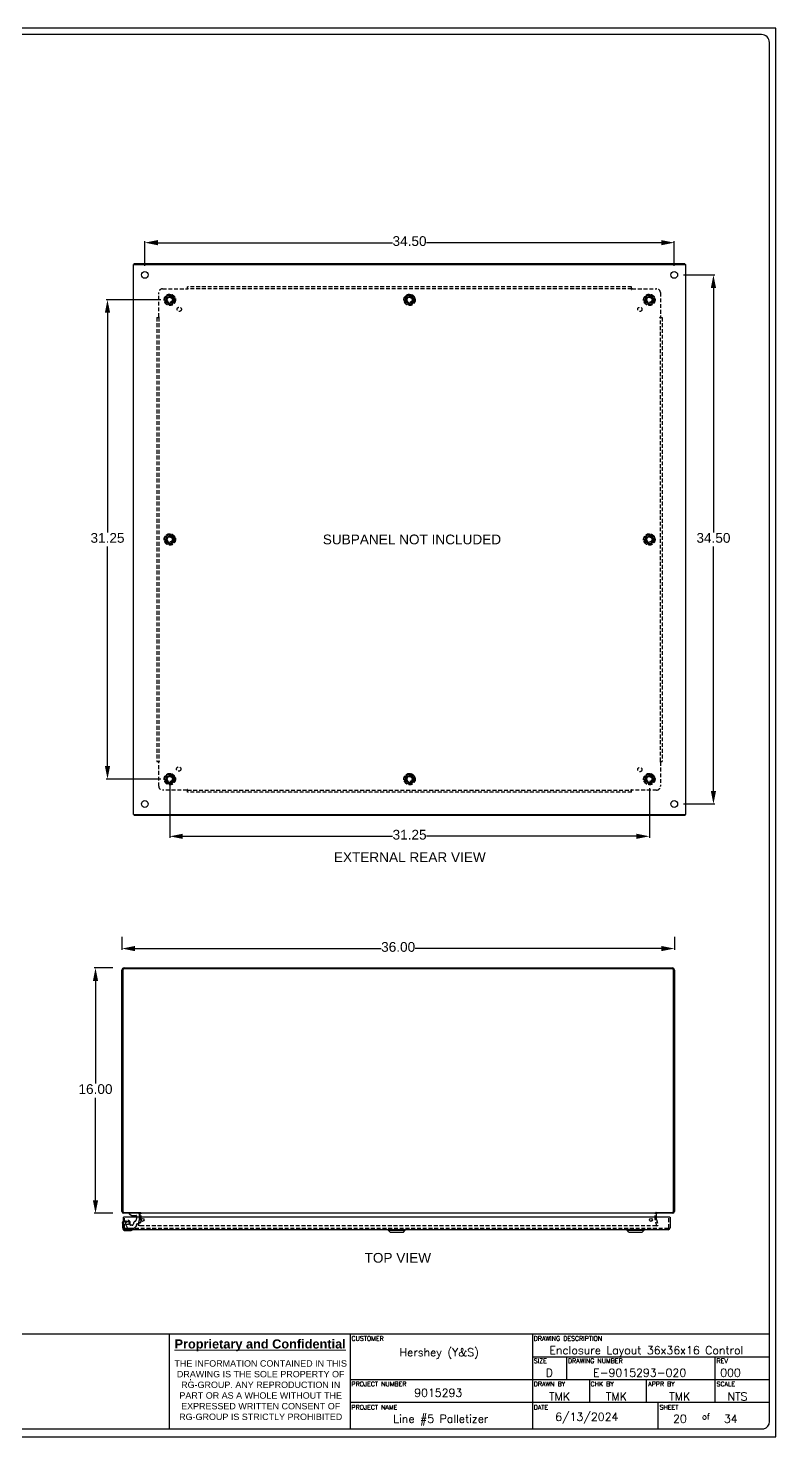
# Model space of a CAD drawing. Header units: inches. Extents: x 0 to 143, y 0 to 92.
# Drawn here: x 94.3 to 143, y 0.2 to 92.1 of the extents above; entities that cross this region are included whole.
import ezdxf
from ezdxf.enums import TextEntityAlignment as Align

# ---------------------------------------------------------------- set-up
doc = ezdxf.new("R2010")
doc.units = ezdxf.units.IN
doc.header["$MEASUREMENT"] = 0
doc.linetypes.add('HIDDEN', pattern=[0.375, 0.25, -0.125])
for name, color, linetype in [('DEFAULT_2', 8, 'HIDDEN'), ('DIMENSIONS', 7, 'Continuous'), ('DOOR_ASSEMBLY', 7, 'Continuous'), ('SUBPANEL', 7, 'Continuous'), ('TB_LABELS', 1, 'Continuous')]:
    doc.layers.add(name, color=color, linetype=linetype)
doc.styles.add('Annotative', font='arial.ttf')
doc.styles.add('Fields', font='simplex.shx', dxfattribs={"height": 0.185})
doc.styles.get("Standard").update_dxf_attribs({"font": 'arial.ttf'})
doc.styles.add('WD', font='romans.shx', dxfattribs={"height": 0.185})
doc.dimstyles.new('DIMSTYLE_1', dxfattribs={"dimtxt": 0.634328, "dimasz": 0.845771, "dimexe": 0.09, "dimexo": 0.07, "dimgap": 0.0375, "dimtad": 0, "dimtih": 1, "dimtoh": 1, "dimzin": 4, "dimdsep": 46, "dimtxsty": 'Standard', "dimblk": '_FILLED', "dimblk1": '_FILLED', "dimblk2": '_FILLED', "dimcen": 0.09, "dimadec": 3, "dimazin": 1, "dimtfac": 1, "dimtdec": 3, "dimtofl": 0, "dimtmove": 0, "dimatfit": 3, "dimldrblk": '_FILLED', "dimfxl": 1, "dimtolj": 1, "dimtzin": 4, "dimarcsym": 0})

# ---------------------------------------------------------------- blocks, each defined once
blk = doc.blocks.new('RG_Master_Ver_4_2_2')
at = {"color": 3}
for p, q in [((34.028, 21.856), (0.25, 21.856)), ((34.15, 0.194), (34.15, 21.734)), ((10.12, 1.563), (34.15, 1.563)), ((24.781, 1.562), (24.781, 0.072)), ((27.605, 1.563), (27.605, 0.072)), ((30.451, 1.563), (30.451, 0.072)), ((30.451, 1.207), (34.15, 1.207)), ((30.984, 1.207), (30.984, 0.852)), ((33.297, 1.207), (33.297, 0.852)), ((25.107, 0.852), (25.117, 0.852)), ((27.605, 0.852), (34.15, 0.852)), ((27.959, 0.852), (27.961, 0.852)), ((31.34, 0.852), (31.34, 0.496)), ((32.229, 0.852), (32.229, 0.496)), ((33.297, 0.852), (33.297, 0.496)), ((27.605, 0.496), (34.15, 0.496)), ((32.407, 0.496), (32.407, 0.085)), ((19.689, 0.081), (34.062, 0.081))]:
    blk.add_line(p, q, dxfattribs=at)
blk.add_lwpolyline([(0, -0.044), (34.25, -0.044), (34.25, 21.956), (0, 21.956)], close=True, dxfattribs=at)
for centre, radius, start, end in [((34.028, 21.734), 0.122, 0, 90), ((34.035, 0.192), 0.115, 283.6956, 0.7965)]:
    blk.add_arc(centre, radius, start, end, dxfattribs=at)
at = {"color": 3, "linetype": 'Continuous', "lineweight": 20, "insert": (26.201, 1.478), "char_height": 0.14228, "width": 2.80179, "attachment_point": 2, "style": 'Annotative'}
blk.add_mtext('{\\fArial|b1|i0|c0|p34;\\LProprietary and Confidential}', dxfattribs=at)
at = {"color": 3, "insert": (26.21, 1.152), "char_height": 0.1, "width": 2.78538, "attachment_point": 2, "style": 'Annotative'}
blk.add_mtext('THE INFORMATION CONTAINED IN THIS DRAWING IS THE SOLE PROPERTY OF RG-GROUP. ANY REPRODUCTION IN PART OR AS A WHOLE WITHOUT THE EXPRESSED WRITTEN CONSENT OF RG-GROUP IS STRICTLY PROHIBITED', dxfattribs=at)
at = {"insert": (30.807, 0.331), "char_height": 0.125, "attachment_point": 1, "style": 'Fields'}
blk.add_mtext('6/13/2024', dxfattribs=at)
at = {"style": 'Fields'}
for tag, p in [('DESCRIPTION_3', (13.116, 1.307)), ('DRN_3', (15.472, 1.307)), ('CHK_3', (16.529, 1.307)), ('APP_3', (17.552, 1.307)), ('DATE_3', (18.829, 1.307)), ('CUSTOMER', (28.997, 1.214)), ('DRAWING_DESC', (32.229, 1.246)), ('DESCRIPTION_2', (13.116, 0.951)), ('DRN_2', (15.472, 0.951)), ('CHK_2', (16.529, 0.951)), ('APP_2', (17.552, 0.951)), ('DATE_2', (18.829, 0.951)), ('SIZE', (30.715, 0.894)), ('DRAWING_#', (32.125, 0.894)), ('REV', (33.543, 0.894)), ('DESCRIPTION_1', (13.116, 0.596)), ('DRN_1', (15.472, 0.596)), ('CHK_1', (16.529, 0.596)), ('APP_1', (17.552, 0.596)), ('DATE_1', (18.829, 0.596)), ('PROJECT_#', (28.981, 0.581)), ('DRN_BY', (30.875, 0.524)), ('CHK_BY', (31.762, 0.524)), ('APP_BY', (32.75, 0.524)), ('SCALE', (33.652, 0.524)), ('PROJECT_NAME', (29.021, 0.176)), ('SHEETNUM', (32.753, 0.176)), ('TTL_SHTS', (33.547, 0.176))]:
    blk.add_attdef(tag, text='', height=0.125, dxfattribs=at).set_placement(p, align=Align.CENTER)
at = {"style": 'Fields', "flags": 9}
blk.add_attdef('WD_TB', (9.953, 0.194), '', height=0.0638, dxfattribs=at)
at = {"layer": 'TB_LABELS', "style": 'WD'}
for s, height, p in [('CUSTOMER', 0.0711, (27.627, 1.528)), ('DRAWING DESCRIPTION', 0.07114, (30.472, 1.528)), ('SIZE', 0.0711, (30.472, 1.179)), ('DRAWING NUMBER', 0.07114, (31.006, 1.179)), ('REV', 0.0711, (33.325, 1.179)), ('PROJECT NUMBER', 0.07114, (27.627, 0.816)), ('DRAWN BY', 0.0711, (30.472, 0.816)), ('CHK BY', 0.0711, (31.359, 0.816)), ('APPR BY', 0.0711, (32.258, 0.816)), ('SCALE', 0.0711, (33.325, 0.816)), ('PROJECT NAME', 0.07114, (27.627, 0.453)), ('DATE', 0.0711, (30.472, 0.453)), ('SHEET', 0.0711, (32.436, 0.453)), ('of', 0.0925, (33.098, 0.318))]:
    blk.add_text(s, height=height, dxfattribs=at).set_placement(p, align=Align.TOP_LEFT)
blk = doc.blocks.new('_FILLED')
at = {"color": 0, "linetype": 'ByBlock'}
blk.add_solid([(0, 0), (-1, 0.2), (-1, -0.2)], dxfattribs=at)
blk = doc.blocks.new('*D5')
at = {"layer": 'Defpoints', "color": 0, "linetype": 'Continuous', "transparency": 16777216}
for p in [(100.375, 32.887), (136.375, 32.887), (136.375, 32.052)]:
    blk.add_point(p, dxfattribs=at)
at = {"layer": 'DIMENSIONS', "color": 0, "linetype": 'Continuous', "lineweight": -2, "transparency": 16777216}
for p, q in [((100.375, 32.817), (100.375, 31.962)), ((136.375, 32.817), (136.375, 31.962)), ((101.22, 32.052), (117.267, 32.052)), ((135.529, 32.052), (119.48, 32.052))]:
    blk.add_line(p, q, dxfattribs=at)
at = {"layer": 'DIMENSIONS', "color": 0, "linetype": 'Continuous', "lineweight": -2, "transparency": 16777216, "xscale": 0.8457711443000001, "yscale": 0.8457711443000001, "zscale": 0.8457711443000001, "rotation": 180}
blk.add_blockref('_FILLED', (100.375, 32.052), dxfattribs=at)
at = {"layer": 'DIMENSIONS', "color": 0, "linetype": 'Continuous', "lineweight": -2, "transparency": 16777216, "xscale": 0.8457711443000001, "yscale": 0.8457711443000001, "zscale": 0.8457711443000001}
blk.add_blockref('_FILLED', (136.375, 32.052), dxfattribs=at)
at = {"layer": 'DIMENSIONS', "color": 0, "linetype": 'Continuous', "transparency": 16777216, "insert": (118.373, 32.475), "char_height": 0.6343, "width": 2.21661, "attachment_point": 2, "line_spacing_factor": 0.9}
blk.add_mtext('\\A1;36.00', dxfattribs=at)
blk = doc.blocks.new('*D7')
at = {"layer": 'Defpoints', "color": 0, "linetype": 'Continuous', "transparency": 16777216}
for p in [(99.853, 30.787), (98.649, 14.787), (99.853, 14.787)]:
    blk.add_point(p, dxfattribs=at)
at = {"layer": 'DIMENSIONS', "color": 0, "linetype": 'Continuous', "lineweight": -2, "transparency": 16777216}
for p, q in [((99.783, 30.787), (98.559, 30.787)), ((98.649, 29.941), (98.649, 23.244)), ((98.649, 15.633), (98.649, 22.323)), ((99.783, 14.787), (98.559, 14.787))]:
    blk.add_line(p, q, dxfattribs=at)
at = {"layer": 'DIMENSIONS', "color": 0, "linetype": 'Continuous', "lineweight": -2, "transparency": 16777216, "xscale": 0.8457711443000001, "yscale": 0.8457711443000001, "zscale": 0.8457711443000001}
for p, rotation in [((98.649, 30.787), 90), ((98.649, 14.787), 270)]:
    blk.add_blockref('_FILLED', p, dxfattribs=dict(at, rotation=rotation))
at = {"layer": 'DIMENSIONS', "color": 0, "linetype": 'Continuous', "transparency": 16777216, "insert": (98.649, 23.206), "char_height": 0.6343, "width": 2.21661, "attachment_point": 2, "line_spacing_factor": 0.9}
blk.add_mtext('\\A1;16.00', dxfattribs=at)
blk = doc.blocks.new('*D11')
at = {"layer": 'Defpoints', "color": 0, "linetype": 'Continuous', "transparency": 16777216}
for p in [(101.866, 78.08), (101.866, 76.5), (136.366, 76.5)]:
    blk.add_point(p, dxfattribs=at)
at = {"layer": 'DIMENSIONS', "color": 0, "linetype": 'Continuous', "lineweight": -2, "transparency": 16777216}
for p, q in [((101.866, 76.57), (101.866, 78.17)), ((102.712, 78.08), (118.008, 78.08)), ((135.52, 78.08), (120.221, 78.08)), ((136.366, 76.57), (136.366, 78.17))]:
    blk.add_line(p, q, dxfattribs=at)
at = {"layer": 'DIMENSIONS', "color": 0, "linetype": 'Continuous', "lineweight": -2, "transparency": 16777216, "xscale": 0.8457711443000001, "yscale": 0.8457711443000001, "zscale": 0.8457711443000001, "rotation": 180}
blk.add_blockref('_FILLED', (101.866, 78.08), dxfattribs=at)
at = {"layer": 'DIMENSIONS', "color": 0, "linetype": 'Continuous', "lineweight": -2, "transparency": 16777216, "xscale": 0.8457711443000001, "yscale": 0.8457711443000001, "zscale": 0.8457711443000001}
blk.add_blockref('_FILLED', (136.366, 78.08), dxfattribs=at)
at = {"layer": 'DIMENSIONS', "color": 0, "linetype": 'Continuous', "transparency": 16777216, "insert": (119.115, 78.503), "char_height": 0.6343, "width": 2.21661, "attachment_point": 2, "line_spacing_factor": 0.9}
blk.add_mtext('\\A1;34.50', dxfattribs=at)
blk = doc.blocks.new('*D12')
at = {"layer": 'Defpoints', "color": 0, "linetype": 'Continuous', "transparency": 16777216}
for p in [(136.888, 75.978), (136.888, 41.478), (138.919, 41.478)]:
    blk.add_point(p, dxfattribs=at)
at = {"layer": 'DIMENSIONS', "color": 0, "linetype": 'Continuous', "lineweight": -2, "transparency": 16777216}
for p, q in [((136.958, 75.978), (139.009, 75.978)), ((138.919, 75.132), (138.919, 59.185)), ((138.919, 42.324), (138.919, 58.264)), ((136.958, 41.478), (139.009, 41.478))]:
    blk.add_line(p, q, dxfattribs=at)
at = {"layer": 'DIMENSIONS', "color": 0, "linetype": 'Continuous', "lineweight": -2, "transparency": 16777216, "xscale": 0.8457711443000001, "yscale": 0.8457711443000001, "zscale": 0.8457711443000001}
for p, rotation in [((138.919, 75.978), 90), ((138.919, 41.478), 270)]:
    blk.add_blockref('_FILLED', p, dxfattribs=dict(at, rotation=rotation))
at = {"layer": 'DIMENSIONS', "color": 0, "linetype": 'Continuous', "transparency": 16777216, "insert": (138.919, 59.147), "char_height": 0.6343, "width": 2.21661, "attachment_point": 2, "line_spacing_factor": 0.9}
blk.add_mtext('\\A1;34.50', dxfattribs=at)
blk = doc.blocks.new('*D13')
at = {"layer": 'Defpoints', "color": 0, "linetype": 'Continuous', "transparency": 16777216}
for p in [(102.969, 74.353), (99.431, 43.103), (102.969, 43.103)]:
    blk.add_point(p, dxfattribs=at)
at = {"layer": 'DIMENSIONS', "color": 0, "linetype": 'Continuous', "lineweight": -2, "transparency": 16777216}
for p, q in [((102.899, 74.353), (99.341, 74.353)), ((99.431, 73.507), (99.431, 59.185)), ((99.431, 43.949), (99.431, 58.264)), ((102.899, 43.103), (99.341, 43.103))]:
    blk.add_line(p, q, dxfattribs=at)
at = {"layer": 'DIMENSIONS', "color": 0, "linetype": 'Continuous', "lineweight": -2, "transparency": 16777216, "xscale": 0.8457711443000001, "yscale": 0.8457711443000001, "zscale": 0.8457711443000001}
for p, rotation in [((99.431, 74.353), 90), ((99.431, 43.103), 270)]:
    blk.add_blockref('_FILLED', p, dxfattribs=dict(at, rotation=rotation))
at = {"layer": 'DIMENSIONS', "color": 0, "linetype": 'Continuous', "transparency": 16777216, "insert": (99.431, 59.147), "char_height": 0.6343, "width": 2.21661, "attachment_point": 2, "line_spacing_factor": 0.9}
blk.add_mtext('\\A1;31.25', dxfattribs=at)
blk = doc.blocks.new('*D14')
at = {"layer": 'Defpoints', "color": 0, "linetype": 'Continuous', "transparency": 16777216}
for p in [(103.491, 42.769), (134.741, 42.581), (103.491, 39.371)]:
    blk.add_point(p, dxfattribs=at)
at = {"layer": 'DIMENSIONS', "color": 0, "linetype": 'Continuous', "lineweight": -2, "transparency": 16777216}
for p, q in [((103.491, 42.699), (103.491, 39.281)), ((134.741, 42.511), (134.741, 39.281)), ((104.337, 39.371), (118.007, 39.371)), ((133.895, 39.371), (120.227, 39.371))]:
    blk.add_line(p, q, dxfattribs=at)
at = {"layer": 'DIMENSIONS', "color": 0, "linetype": 'Continuous', "lineweight": -2, "transparency": 16777216, "xscale": 0.8457711443000001, "yscale": 0.8457711443000001, "zscale": 0.8457711443000001, "rotation": 180}
blk.add_blockref('_FILLED', (103.491, 39.371), dxfattribs=at)
at = {"layer": 'DIMENSIONS', "color": 0, "linetype": 'Continuous', "lineweight": -2, "transparency": 16777216, "xscale": 0.8457711443000001, "yscale": 0.8457711443000001, "zscale": 0.8457711443000001}
blk.add_blockref('_FILLED', (134.741, 39.371), dxfattribs=at)
at = {"layer": 'DIMENSIONS', "color": 0, "linetype": 'Continuous', "transparency": 16777216, "insert": (119.117, 39.794), "char_height": 0.6343, "width": 2.21661, "attachment_point": 2, "line_spacing_factor": 0.9}
blk.add_mtext('\\A1;31.25', dxfattribs=at)

msp = doc.modelspace()

# ---------------------------------------------------------------- linework, layer by layer
at = {"color": 3, "linetype": 'Continuous'}
for p, q in [((101.116, 40.80304), (101.116, 76.65304)), ((101.116, 76.65304), (137.116, 76.65304)), ((101.179, 76.72804), (137.053, 76.72804)), ((137.116, 40.80304), (137.116, 76.65304)), ((101.116, 40.80304), (137.116, 40.80304)), ((137.053, 40.72804), (101.179, 40.72804)), ((100.37457, 14.9038), (100.37457, 30.6508)), ((100.43757, 30.6438), (100.43757, 14.9298)), ((100.51057, 30.7868), (136.23857, 30.7868)), ((136.23157, 30.7238), (100.51757, 30.7238)), ((136.31157, 14.9298), (136.31157, 30.6438)), ((136.37457, 30.6508), (136.37457, 14.9038)), ((101.54957, 14.7868), (100.49157, 14.7868)), ((100.51757, 14.8498), (101.55144, 14.8498)), ((101.54957, 14.5438), (101.54957, 14.7448)), ((135.17257, 14.7868), (101.57657, 14.7868)), ((135.19769, 14.8498), (136.23157, 14.8498)), ((136.25757, 14.7868), (135.19957, 14.7868)), ((135.19957, 14.5438), (135.19957, 14.7448))]:
    msp.add_line(p, q, dxfattribs=at)
at = {"color": 7, "linetype": 'Continuous'}
for p, q in [((101.179, 76.65304), (101.179, 76.72804)), ((137.053, 76.65304), (137.053, 76.72804)), ((101.179, 40.80304), (101.179, 40.72804)), ((137.053, 40.80304), (137.053, 40.72804)), ((101.54957, 14.8498), (101.54957, 14.7868))]:
    msp.add_line(p, q, dxfattribs=at)
at = {"color": 3, "linetype": 'Continuous'}
for centre in [(101.866, 75.97804), (136.366, 75.97804), (101.866, 41.47804), (136.366, 41.47804)]:
    msp.add_circle(centre, 0.21875, dxfattribs=at)
for centre, radius, start, end in [((100.51057, 30.6508), 0.136, 90, 180), ((100.51757, 30.6438), 0.08, 90, 180), ((136.23157, 30.6438), 0.08, 0, 90), ((136.23857, 30.6508), 0.136, 0, 90), ((100.49157, 14.9038), 0.117, 180, 270), ((100.51757, 14.9298), 0.08, 180, 270), ((101.50757, 14.7448), 0.042, 0, 90), ((135.24157, 14.7448), 0.042, 90, 180), ((136.23157, 14.9298), 0.08, 270, 0), ((136.25757, 14.9038), 0.117, 270, 0)]:
    msp.add_arc(centre, radius, start, end, dxfattribs=at)
at = {"layer": 'DEFAULT_2', "color": 8, "linetype": 'HIDDEN'}
for p, q in [((103.3279, 74.62554), (103.17346, 74.35804)), ((103.64545, 74.63054), (103.33656, 74.63054)), ((103.80855, 74.35804), (103.65411, 74.62554)), ((118.9529, 74.62554), (118.79846, 74.35804)), ((119.27045, 74.63054), (118.96156, 74.63054)), ((119.43355, 74.35804), (119.27911, 74.62554)), ((134.5779, 74.62554), (134.42346, 74.35804)), ((134.89545, 74.63054), (134.58656, 74.63054)), ((135.05855, 74.35804), (134.90411, 74.62554)), ((103.17346, 74.34804), (103.3279, 74.08054)), ((103.64545, 74.07554), (103.33656, 74.07554)), ((103.65411, 74.08054), (103.80855, 74.34804)), ((118.79846, 74.34804), (118.9529, 74.08054)), ((119.27045, 74.07554), (118.96156, 74.07554)), ((119.27911, 74.08054), (119.43355, 74.34804)), ((134.42346, 74.34804), (134.5779, 74.08054)), ((134.89545, 74.07554), (134.58656, 74.07554)), ((134.90411, 74.08054), (135.05855, 74.34804)), ((103.3279, 59.00054), (103.17346, 58.73304)), ((103.64545, 59.00554), (103.33656, 59.00554)), ((103.80855, 58.73304), (103.65411, 59.00054)), ((134.5779, 59.00054), (134.42346, 58.73304)), ((134.89545, 59.00554), (134.58656, 59.00554)), ((135.05855, 58.73304), (134.90411, 59.00054)), ((103.17346, 58.72304), (103.3279, 58.45554)), ((103.64545, 58.45054), (103.33656, 58.45054)), ((103.65411, 58.45554), (103.80855, 58.72304)), ((134.42346, 58.72304), (134.5779, 58.45554)), ((134.89545, 58.45054), (134.58656, 58.45054)), ((134.90411, 58.45554), (135.05855, 58.72304)), ((103.3279, 43.37554), (103.17346, 43.10804)), ((103.64545, 43.38054), (103.33656, 43.38054)), ((103.80855, 43.10804), (103.65411, 43.37554)), ((118.9529, 43.37554), (118.79846, 43.10804)), ((119.27045, 43.38054), (118.96156, 43.38054)), ((119.43355, 43.10804), (119.27911, 43.37554)), ((134.5779, 43.37554), (134.42346, 43.10804)), ((134.89545, 43.38054), (134.58656, 43.38054)), ((135.05855, 43.10804), (134.90411, 43.37554)), ((103.17346, 43.09804), (103.3279, 42.83054)), ((103.64545, 42.82554), (103.33656, 42.82554)), ((103.65411, 42.83054), (103.80855, 43.09804)), ((118.79846, 43.09804), (118.9529, 42.83054)), ((119.27045, 42.82554), (118.96156, 42.82554)), ((119.27911, 42.83054), (119.43355, 43.09804)), ((134.42346, 43.09804), (134.5779, 42.83054)), ((134.89545, 42.82554), (134.58656, 42.82554)), ((134.90411, 42.83054), (135.05855, 43.09804)), ((101.62457, 14.38616), (101.62457, 14.7448)), ((135.12457, 14.38616), (135.12457, 14.7448)), ((101.44525, 13.99357), (101.54871, 14.37969)), ((101.5177, 13.97416), (101.44525, 13.99357)), ((101.62116, 14.36028), (101.5177, 13.97416)), ((135.19986, 13.97416), (101.54927, 13.97416)), ((101.54957, 14.38616), (101.54957, 14.5438)), ((135.23143, 13.97416), (135.12797, 14.36028)), ((135.19957, 14.38616), (135.19957, 14.5438)), ((135.20042, 14.37969), (135.30388, 13.99357)), ((135.23143, 13.97416), (135.30388, 13.99357))]:
    msp.add_line(p, q, dxfattribs=at)
for points in [[(101.52988, 13.99822), (101.52948, 13.9963), (101.52929, 13.99436), (101.52927, 13.99348)], [(101.52927, 13.99348), (101.5293, 13.99241), (101.52951, 13.99047), (101.52993, 13.98856), (101.53054, 13.9867), (101.53134, 13.98491), (101.53233, 13.98321), (101.53349, 13.98161), (101.5348, 13.98014), (101.53627, 13.9788), (101.53787, 13.9776), (101.53959, 13.97658), (101.5414, 13.97572)], [(101.54927, 13.97416), (101.54724, 13.97426), (101.54525, 13.97455), (101.5433, 13.97504), (101.5414, 13.97572)], [(135.21986, 13.99348), (135.21983, 13.99241), (135.21962, 13.99047), (135.2192, 13.98856), (135.21859, 13.9867), (135.21779, 13.98491), (135.2168, 13.98321), (135.21564, 13.98161), (135.21433, 13.98014), (135.21286, 13.9788), (135.21126, 13.9776), (135.20954, 13.97658), (135.20773, 13.97572), (135.20583, 13.97504), (135.20388, 13.97455), (135.20189, 13.97426), (135.19986, 13.97416)], [(135.21925, 13.99822), (135.21965, 13.9963), (135.21984, 13.99436), (135.21986, 13.99348)]]:
    msp.add_lwpolyline(points, dxfattribs=at)
for centre, radius in [((103.491, 74.35304), 0.3725), ((103.491, 74.35304), 0.35584), ((103.491, 74.35304), 0.3125), ((103.491, 74.35304), 0.2035), ((103.491, 74.35304), 0.1875), ((103.491, 74.35304), 0.1835), ((103.491, 74.35304), 0.165), ((119.116, 74.35304), 0.3725), ((119.116, 74.35304), 0.35584), ((119.116, 74.35304), 0.3125), ((119.116, 74.35304), 0.2035), ((119.116, 74.35304), 0.1875), ((119.116, 74.35304), 0.1835), ((119.116, 74.35304), 0.165), ((134.741, 74.35304), 0.3725), ((134.741, 74.35304), 0.35584), ((134.741, 74.35304), 0.3125), ((134.741, 74.35304), 0.2035), ((134.741, 74.35304), 0.1875), ((134.741, 74.35304), 0.1835), ((134.741, 74.35304), 0.165), ((103.491, 58.72804), 0.3725), ((103.491, 58.72804), 0.35584), ((103.491, 58.72804), 0.3125), ((103.491, 58.72804), 0.2035), ((103.491, 58.72804), 0.1875), ((103.491, 58.72804), 0.1835), ((103.491, 58.72804), 0.165), ((134.741, 58.72804), 0.3725), ((134.741, 58.72804), 0.35584), ((134.741, 58.72804), 0.3125), ((134.741, 58.72804), 0.2035), ((134.741, 58.72804), 0.1875), ((134.741, 58.72804), 0.1835), ((134.741, 58.72804), 0.165), ((103.491, 43.10304), 0.3725), ((103.491, 43.10304), 0.35584), ((103.491, 43.10304), 0.3125), ((103.491, 43.10304), 0.2035), ((103.491, 43.10304), 0.1875), ((103.491, 43.10304), 0.1835), ((103.491, 43.10304), 0.165), ((119.116, 43.10304), 0.3725), ((119.116, 43.10304), 0.35584), ((119.116, 43.10304), 0.3125), ((119.116, 43.10304), 0.2035), ((119.116, 43.10304), 0.1875), ((119.116, 43.10304), 0.1835), ((119.116, 43.10304), 0.165), ((134.741, 43.10304), 0.3725), ((134.741, 43.10304), 0.35584), ((134.741, 43.10304), 0.3125), ((134.741, 43.10304), 0.2035), ((134.741, 43.10304), 0.1875), ((134.741, 43.10304), 0.1835), ((134.741, 43.10304), 0.165)]:
    msp.add_circle(centre, radius, dxfattribs=at)
for centre, radius, start, end in [((103.33656, 74.62054), 0.01, 90.0123543, 149.9891512), ((103.64545, 74.62054), 0.01, 30.0120382, 89.988725), ((118.96156, 74.62054), 0.01, 90.0123543, 149.9891512), ((119.27045, 74.62054), 0.01, 30.0120382, 89.988725), ((134.58656, 74.62054), 0.01, 90.0123543, 149.9891512), ((134.89545, 74.62054), 0.01, 30.0120382, 89.988725), ((103.18212, 74.35304), 0.01, 150.0126812, 209.9882935), ((103.33656, 74.08554), 0.01, 210.0120382, 269.988725), ((103.64545, 74.08554), 0.01, 270.0123543, 329.9891512), ((103.79989, 74.35304), 0.01, 330.0126812, 29.9882935), ((118.80712, 74.35304), 0.01, 150.0126812, 209.9882935), ((118.96156, 74.08554), 0.01, 210.0120382, 269.988725), ((119.27045, 74.08554), 0.01, 270.0123543, 329.9891512), ((119.42489, 74.35304), 0.01, 330.0126812, 29.9882935), ((134.43212, 74.35304), 0.01, 150.0126812, 209.9882935), ((134.58656, 74.08554), 0.01, 210.0120382, 269.988725), ((134.89545, 74.08554), 0.01, 270.0123543, 329.9891512), ((135.04989, 74.35304), 0.01, 330.0126812, 29.9882935), ((103.33656, 58.99554), 0.01, 90.0123543, 149.9891512), ((103.64545, 58.99554), 0.01, 30.0120382, 89.988725), ((134.58656, 58.99554), 0.01, 90.0123543, 149.9891512), ((134.89545, 58.99554), 0.01, 30.0120382, 89.988725), ((103.18212, 58.72804), 0.01, 150.0126812, 209.9882935), ((103.33656, 58.46054), 0.01, 210.0120382, 269.988725), ((103.64545, 58.46054), 0.01, 270.0123543, 329.9891512), ((103.79989, 58.72804), 0.01, 330.0126812, 29.9882935), ((134.43212, 58.72804), 0.01, 150.0126812, 209.9882935), ((134.58656, 58.46054), 0.01, 210.0120382, 269.988725), ((134.89545, 58.46054), 0.01, 270.0123543, 329.9891512), ((135.04989, 58.72804), 0.01, 330.0126812, 29.9882935), ((103.33656, 43.37054), 0.01, 90.0123543, 149.9891512), ((103.64545, 43.37054), 0.01, 30.0120382, 89.988725), ((118.96156, 43.37054), 0.01, 90.0123543, 149.9891512), ((119.27045, 43.37054), 0.01, 30.0120382, 89.988725), ((134.58656, 43.37054), 0.01, 90.0123543, 149.9891512), ((134.89545, 43.37054), 0.01, 30.0120382, 89.988725), ((103.18212, 43.10304), 0.01, 150.0126812, 209.9882935), ((103.33656, 42.83554), 0.01, 210.0120382, 269.988725), ((103.64545, 42.83554), 0.01, 270.0123543, 329.9891512), ((103.79989, 43.10304), 0.01, 330.0126812, 29.9882935), ((118.80712, 43.10304), 0.01, 150.0126812, 209.9882935), ((118.96156, 42.83554), 0.01, 210.0120382, 269.988725), ((119.27045, 42.83554), 0.01, 270.0123543, 329.9891512), ((119.42489, 43.10304), 0.01, 330.0126812, 29.9882935), ((134.43212, 43.10304), 0.01, 150.0126812, 209.9882935), ((134.58656, 42.83554), 0.01, 210.0120382, 269.988725), ((134.89545, 42.83554), 0.01, 270.0123543, 329.9891512), ((135.04989, 43.10304), 0.01, 330.0126812, 29.9882935), ((101.50757, 14.7448), 0.117, 0, 56.9001752), ((135.24157, 14.7448), 0.117, 123.0998248, 180), ((101.52457, 14.38616), 0.025, 345, 0), ((101.52457, 14.38616), 0.1, 345, 0), ((135.22457, 14.38616), 0.1, 180, 195), ((135.22457, 14.38616), 0.025, 180, 195)]:
    msp.add_arc(centre, radius, start, end, dxfattribs=at)
at = {"layer": 'DOOR_ASSEMBLY', "color": 7, "linetype": 'Continuous'}
for p, q in [((100.84357, 14.7868), (100.84357, 14.7478)), ((100.84357, 14.7478), (101.01957, 14.6488)), ((101.51257, 14.5438), (101.51257, 14.7078)), ((100.40957, 14.14815), (100.41246, 14.18607)), ((100.40957, 14.14815), (100.40957, 13.8588)), ((100.48457, 14.5438), (100.46957, 14.5438)), ((101.01957, 14.6488), (101.29657, 14.6488)), ((101.10807, 14.6323), (101.24807, 14.6323)), ((101.32757, 14.6178), (101.32757, 14.5438)), ((136.07957, 14.5438), (136.09457, 14.5438)), ((100.60957, 13.6588), (100.89892, 13.6588)), ((100.93684, 13.66169), (100.89892, 13.6588)), ((117.73088, 13.67943), (117.73088, 13.7188)), ((117.73088, 13.67943), (118.83325, 13.67943)), ((117.84899, 13.56132), (117.73088, 13.67943)), ((117.84899, 13.56132), (118.71514, 13.56132)), ((118.71514, 13.56132), (118.83325, 13.67943)), ((118.83325, 13.67943), (118.83325, 13.7188)), ((133.29338, 13.67943), (133.29338, 13.7188)), ((133.29338, 13.67943), (134.39575, 13.67943)), ((133.4115, 13.56132), (133.29338, 13.67943)), ((133.4115, 13.56132), (134.27763, 13.56132)), ((134.27764, 13.56132), (134.39575, 13.67943)), ((134.39575, 13.67943), (134.39575, 13.7188))]:
    msp.add_line(p, q, dxfattribs=at)
at = {"layer": 'DOOR_ASSEMBLY', "color": 8, "linetype": 'HIDDEN'}
for p, q in [((101.43357, 14.7868), (100.84357, 14.7868)), ((100.54457, 13.8358), (100.54457, 14.5438)), ((135.97757, 13.7938), (100.58657, 13.7938)), ((100.59561, 14.0708), (100.73013, 13.8378)), ((100.75611, 13.8228), (101.16842, 13.8228)), ((100.91657, 14.0238), (100.91657, 14.1568)), ((101.02657, 14.0078), (100.93257, 14.0078)), ((101.18964, 13.83158), (101.30471, 13.94665)), ((101.31057, 13.9608), (101.31057, 14.0388)), ((101.32757, 14.5438), (101.32757, 14.43378)), ((101.36957, 14.0978), (101.41402, 14.0978)), ((101.44396, 14.12077), (101.51257, 14.3768)), ((101.51257, 14.3768), (101.51257, 14.5438)), ((136.01957, 13.8358), (136.01957, 14.5438))]:
    msp.add_line(p, q, dxfattribs=at)
at = {"layer": 'DOOR_ASSEMBLY', "color": 3, "linetype": 'Continuous'}
for p, q in [((100.46957, 13.8358), (100.46957, 14.5438)), ((136.07957, 14.5438), (100.48457, 14.5438)), ((136.09457, 14.5438), (136.09457, 13.8358)), ((135.97757, 13.7188), (100.58657, 13.7188))]:
    msp.add_line(p, q, dxfattribs=at)
at = {"layer": 'DOOR_ASSEMBLY', "color": 8, "linetype": 'HIDDEN'}
msp.add_circle((100.74457, 14.1568), 0.103, dxfattribs=at)
at = {"layer": 'DOOR_ASSEMBLY', "color": 3, "linetype": 'Continuous'}
for centre in [(101.71957, 14.3558), (134.84457, 14.3558)]:
    msp.add_circle(centre, 0.094, dxfattribs=at)
at = {"layer": 'DOOR_ASSEMBLY', "color": 7, "linetype": 'Continuous'}
for centre, radius, start, end in [((101.43357, 14.7078), 0.079, 0, 90), ((100.65957, 14.14815), 0.25, 149.1101134, 180), ((100.60957, 13.8588), 0.2, 180, 270), ((100.4579, 14.2688), 0.015, 96.3795916, 149.1101134), ((100.45457, 14.2688), 0.015, 0, 83.6204084), ((101.10807, 14.7223), 0.09, 234.8122524, 270), ((101.24807, 14.7223), 0.09, 270, 304.9231758), ((101.29657, 14.6178), 0.031, 0, 90), ((100.89892, 13.9088), 0.25, 270, 300.8898866), ((101.01957, 13.7038), 0.015, 6.3795916, 90), ((101.01957, 13.70713), 0.015, 300.8898866, 353.6204084)]:
    msp.add_arc(centre, radius, start, end, dxfattribs=at)
at = {"layer": 'DOOR_ASSEMBLY', "color": 3, "linetype": 'Continuous'}
for centre, start, end in [((100.58657, 13.8358), 180, 270), ((135.97757, 13.8358), 270, 0)]:
    msp.add_arc(centre, 0.117, start, end, dxfattribs=at)
at = {"layer": 'DOOR_ASSEMBLY', "color": 8, "linetype": 'HIDDEN'}
for centre, radius, start, end in [((100.58657, 13.8358), 0.042, 180, 270), ((100.74457, 14.1568), 0.172, 0, 210), ((100.75611, 13.8528), 0.03, 210, 270), ((100.93257, 14.0238), 0.016, 180, 270), ((101.02657, 14.0978), 0.09, 270, 0), ((101.30157, 14.0978), 0.185, 115.7418004, 180), ((101.16842, 13.8528), 0.03, 270, 315), ((101.13957, 14.43378), 0.188, 295.7418004, 0), ((101.29057, 13.9608), 0.02, 315, 0), ((101.36957, 14.0388), 0.059, 90, 180), ((101.41402, 14.1288), 0.031, 270, 345), ((135.97757, 13.8358), 0.042, 270, 0)]:
    msp.add_arc(centre, radius, start, end, dxfattribs=at)
at = {"layer": 'SUBPANEL', "color": 8, "linetype": 'HIDDEN'}
for p, q in [((102.77225, 73.23214), (102.77225, 74.82179)), ((103.02225, 75.07179), (104.61191, 75.07179)), ((104.62513, 75.05199), (104.62125, 75.05845)), ((104.62582, 75.08614), (104.62248, 75.08283)), ((104.63024, 75.09048), (104.62582, 75.08614)), ((104.64725, 75.03093), (104.64725, 75.19679)), ((133.58475, 75.19679), (104.64725, 75.19679)), ((133.58475, 75.07179), (104.64725, 75.07179)), ((133.58475, 75.03093), (133.58475, 75.19679)), ((133.6201, 75.07179), (135.20975, 75.07179)), ((135.45975, 74.82179), (135.45975, 73.23214)), ((102.64725, 73.19679), (102.64725, 44.25929)), ((102.64725, 73.19679), (102.81311, 73.19679)), ((102.77225, 73.19679), (102.77225, 44.25929)), ((135.4189, 73.19679), (135.58475, 73.19679)), ((135.43995, 73.21892), (135.44641, 73.22279)), ((135.45975, 44.25929), (135.45975, 73.19679)), ((135.4741, 73.21823), (135.4708, 73.22156)), ((135.47845, 73.21381), (135.4741, 73.21823)), ((135.58475, 73.19679), (135.58475, 44.25929)), ((102.64725, 44.25929), (102.81311, 44.25929)), ((102.75356, 44.24227), (102.75791, 44.23786)), ((102.75791, 44.23786), (102.76121, 44.23452)), ((102.77225, 42.63429), (102.77225, 44.22394)), ((135.4189, 44.25929), (135.58475, 44.25929)), ((135.45975, 44.22394), (135.45975, 42.63429)), ((104.61191, 42.38429), (103.02225, 42.38429)), ((104.64725, 42.25929), (104.64725, 42.42515)), ((104.64725, 42.38429), (133.58475, 42.38429)), ((133.58475, 42.25929), (104.64725, 42.25929)), ((133.58475, 42.25929), (133.58475, 42.42515)), ((133.60177, 42.3656), (133.60619, 42.36994)), ((133.60619, 42.36994), (133.60953, 42.37325)), ((133.60688, 42.40409), (133.61075, 42.39763)), ((135.20975, 42.38429), (133.6201, 42.38429))]:
    msp.add_line(p, q, dxfattribs=at)
for points in [[(104.62248, 75.08283), (104.62074, 75.08108), (104.61905, 75.07935), (104.61741, 75.07766), (104.61585, 75.07602), (104.61439, 75.07447), (104.61307, 75.07305), (104.61191, 75.07179)], [(104.62125, 75.05845), (104.61988, 75.06069), (104.61851, 75.06285), (104.61714, 75.06491), (104.61578, 75.06686), (104.61444, 75.06867), (104.61315, 75.07031), (104.61191, 75.07179)], [(104.64725, 75.03093), (104.64563, 75.03153), (104.64407, 75.0322), (104.64257, 75.03295), (104.64111, 75.03378), (104.63969, 75.0347), (104.63828, 75.03572), (104.63688, 75.03687), (104.63547, 75.03816), (104.63403, 75.03961), (104.63264, 75.04117), (104.63138, 75.04271), (104.63015, 75.04432), (104.6289, 75.0461), (104.62764, 75.04798), (104.62638, 75.04995), (104.62513, 75.05199)], [(104.64725, 75.11033), (104.64585, 75.10839), (104.64443, 75.10649), (104.64301, 75.10463), (104.64157, 75.10283), (104.64014, 75.10109), (104.63871, 75.09942), (104.63728, 75.09781), (104.63586, 75.09626), (104.63447, 75.09477), (104.63307, 75.09333), (104.63166, 75.0919), (104.63024, 75.09048)], [(133.58475, 75.11033), (133.58616, 75.10839), (133.58757, 75.10649), (133.589, 75.10463), (133.59043, 75.10283), (133.59187, 75.10109), (133.5933, 75.09942), (133.59473, 75.09781), (133.59614, 75.09626), (133.59754, 75.09477), (133.59894, 75.09333), (133.60035, 75.0919), (133.60177, 75.09048)], [(133.58475, 75.03093), (133.58638, 75.03153), (133.58794, 75.0322), (133.58944, 75.03295), (133.5909, 75.03378), (133.59232, 75.0347), (133.59372, 75.03572), (133.59513, 75.03687), (133.59654, 75.03816), (133.59798, 75.03961), (133.59937, 75.04117), (133.60063, 75.04271), (133.60185, 75.04432), (133.60311, 75.0461), (133.60437, 75.04798), (133.60562, 75.04995), (133.60688, 75.05199), (133.61075, 75.05845)], [(133.60177, 75.09048), (133.60781, 75.08454), (133.60952, 75.08283), (133.61127, 75.08108), (133.61296, 75.07935), (133.6146, 75.07766), (133.61616, 75.07602), (133.61762, 75.07447), (133.61894, 75.07305), (133.6201, 75.07179)], [(133.61075, 75.05845), (133.61213, 75.06069), (133.6135, 75.06285), (133.61487, 75.06491), (133.61623, 75.06686), (133.61757, 75.06867), (133.61886, 75.07031), (133.6201, 75.07179)], [(102.73371, 73.19679), (102.73566, 73.1982), (102.73755, 73.19961), (102.73941, 73.20104), (102.74121, 73.20247), (102.74295, 73.2039), (102.74463, 73.20533), (102.74624, 73.20676), (102.74779, 73.20818), (102.74927, 73.20958), (102.75072, 73.21098), (102.75214, 73.21239), (102.75356, 73.21381), (102.75638, 73.21668)], [(102.75638, 73.21668), (102.75951, 73.21985), (102.76121, 73.22156), (102.76296, 73.2233), (102.76469, 73.22499), (102.76639, 73.22663), (102.76803, 73.2282), (102.76958, 73.22966), (102.77099, 73.23097), (102.77225, 73.23214)], [(102.7856, 73.22279), (102.78335, 73.22417), (102.7812, 73.22554), (102.77913, 73.22691), (102.77718, 73.22827), (102.77538, 73.2296), (102.77374, 73.2309), (102.77225, 73.23214)], [(102.81311, 73.19679), (102.81252, 73.19841), (102.81184, 73.19998), (102.8111, 73.20148), (102.81027, 73.20293), (102.80935, 73.20436), (102.80832, 73.20576), (102.80717, 73.20717), (102.80589, 73.20858), (102.80443, 73.21002), (102.80287, 73.21141), (102.80133, 73.21267), (102.79972, 73.21389), (102.79795, 73.21515), (102.79607, 73.21641), (102.7941, 73.21766), (102.79205, 73.21892), (102.7856, 73.22279)], [(135.4189, 73.19679), (135.41949, 73.19841), (135.42016, 73.19998), (135.42091, 73.20148), (135.42174, 73.20293), (135.42266, 73.20435), (135.42368, 73.20576), (135.42483, 73.20717), (135.42612, 73.20858), (135.42758, 73.21002), (135.42913, 73.21141), (135.43067, 73.21267), (135.43229, 73.21389), (135.43406, 73.21515), (135.43594, 73.2164), (135.43791, 73.21766), (135.43995, 73.21892)], [(135.44641, 73.22279), (135.44865, 73.22417), (135.45081, 73.22554), (135.45288, 73.22691), (135.45482, 73.22827), (135.45663, 73.2296), (135.45827, 73.2309), (135.45975, 73.23214)], [(135.4708, 73.22156), (135.46904, 73.2233), (135.46732, 73.225), (135.46562, 73.22664), (135.46398, 73.2282), (135.46243, 73.22966), (135.46102, 73.23098), (135.45975, 73.23214)], [(135.49829, 73.19679), (135.49635, 73.1982), (135.49446, 73.19961), (135.4926, 73.20104), (135.4908, 73.20247), (135.48906, 73.2039), (135.48738, 73.20533), (135.48577, 73.20676), (135.48422, 73.20818), (135.48274, 73.20958), (135.48129, 73.21098), (135.47986, 73.21239), (135.47845, 73.21381)], [(102.73371, 44.25929), (102.73566, 44.25788), (102.73755, 44.25647), (102.73941, 44.25504), (102.74121, 44.25361), (102.74295, 44.25218), (102.74463, 44.25075), (102.74624, 44.24932), (102.74779, 44.2479), (102.74927, 44.2465), (102.75072, 44.2451), (102.75214, 44.24369), (102.75356, 44.24227)], [(102.76121, 44.23452), (102.76296, 44.23278), (102.76469, 44.23109), (102.76639, 44.22945), (102.76803, 44.22788), (102.76958, 44.22642), (102.77099, 44.22511), (102.77225, 44.22394)], [(102.81311, 44.25929), (102.81252, 44.25767), (102.81184, 44.2561), (102.8111, 44.2546), (102.81027, 44.25315), (102.80935, 44.25173), (102.80832, 44.25032), (102.80717, 44.24891), (102.80589, 44.2475), (102.80443, 44.24606), (102.80287, 44.24467), (102.80133, 44.24341), (102.79972, 44.24219), (102.79795, 44.24093), (102.79607, 44.23968), (102.7941, 44.23842), (102.79205, 44.23716), (102.78998, 44.23591), (102.78784, 44.23464), (102.7856, 44.23329), (102.78335, 44.23191), (102.7812, 44.23054), (102.77913, 44.22918), (102.77718, 44.22782), (102.77538, 44.22648), (102.77374, 44.22519), (102.77225, 44.22394)], [(135.4189, 44.25929), (135.41949, 44.25767), (135.42016, 44.2561), (135.42091, 44.2546), (135.42174, 44.25315), (135.42266, 44.25173), (135.42368, 44.25032), (135.42483, 44.24891), (135.42612, 44.2475), (135.42758, 44.24606), (135.42913, 44.24467), (135.43067, 44.24342), (135.43229, 44.24219), (135.43406, 44.24093), (135.43594, 44.23968), (135.43791, 44.23842), (135.43995, 44.23716), (135.44641, 44.23329)], [(135.44641, 44.23329), (135.44865, 44.23191), (135.45081, 44.23054), (135.45288, 44.22918), (135.45482, 44.22781), (135.45663, 44.22648), (135.45827, 44.22519), (135.45975, 44.22394)], [(135.47845, 44.24227), (135.4725, 44.23623), (135.4708, 44.23452), (135.46904, 44.23278), (135.46732, 44.23109), (135.46562, 44.22945), (135.46398, 44.22788), (135.46243, 44.22642), (135.46102, 44.22511), (135.45975, 44.22394)], [(135.49829, 44.25929), (135.49635, 44.25788), (135.49446, 44.25647), (135.4926, 44.25504), (135.4908, 44.25361), (135.48906, 44.25218), (135.48738, 44.25075), (135.48577, 44.24932), (135.48422, 44.2479), (135.48274, 44.2465), (135.48129, 44.24511), (135.47986, 44.24369), (135.47845, 44.24227)], [(104.62125, 42.39763), (104.61988, 42.39539), (104.61851, 42.39323), (104.61714, 42.39117), (104.61578, 42.38922), (104.61444, 42.38741), (104.61315, 42.38577), (104.61191, 42.38429)], [(104.62737, 42.36842), (104.62419, 42.37154), (104.62248, 42.37325), (104.62074, 42.375), (104.61905, 42.37673), (104.61741, 42.37842), (104.61584, 42.38006), (104.61439, 42.38161), (104.61307, 42.38303), (104.61191, 42.38429)], [(104.64725, 42.42515), (104.64563, 42.42455), (104.64407, 42.42388), (104.64257, 42.42313), (104.64111, 42.4223), (104.63969, 42.42138), (104.63829, 42.42036), (104.63688, 42.41921), (104.63547, 42.41793), (104.63403, 42.41647), (104.63264, 42.41491), (104.63138, 42.41337), (104.63016, 42.41176), (104.6289, 42.40999), (104.62764, 42.4081), (104.62638, 42.40613), (104.62513, 42.40409), (104.62125, 42.39763)], [(104.64725, 42.34575), (104.64585, 42.34769), (104.64443, 42.34959), (104.64301, 42.35145), (104.64157, 42.35325), (104.64014, 42.35499), (104.63871, 42.35666), (104.63728, 42.35827), (104.63586, 42.35983), (104.63447, 42.36131), (104.63307, 42.36275), (104.63166, 42.36418), (104.63024, 42.3656), (104.62737, 42.36842)], [(133.58475, 42.42515), (133.58638, 42.42455), (133.58794, 42.42388), (133.58944, 42.42313), (133.5909, 42.4223), (133.59232, 42.42138), (133.59372, 42.42036), (133.59513, 42.41921), (133.59654, 42.41793), (133.59798, 42.41647), (133.59937, 42.41491), (133.60063, 42.41337), (133.60185, 42.41176), (133.60311, 42.40999), (133.60437, 42.4081), (133.60562, 42.40613), (133.60688, 42.40409)], [(133.58475, 42.34575), (133.58616, 42.34769), (133.58757, 42.34959), (133.589, 42.35145), (133.59043, 42.35325), (133.59187, 42.35499), (133.5933, 42.35666), (133.59472, 42.35827), (133.59614, 42.35983), (133.59754, 42.36131), (133.59894, 42.36275), (133.60035, 42.36418), (133.60177, 42.3656)], [(133.60953, 42.37325), (133.61127, 42.375), (133.61296, 42.37673), (133.6146, 42.37842), (133.61616, 42.38006), (133.61762, 42.38161), (133.61894, 42.38303), (133.6201, 42.38429)], [(133.61075, 42.39763), (133.61213, 42.39539), (133.6135, 42.39323), (133.61487, 42.39117), (133.61623, 42.38922), (133.61757, 42.38741), (133.61886, 42.38577), (133.6201, 42.38429)]]:
    msp.add_lwpolyline(points, dxfattribs=at)
for centre, radius in [((103.491, 74.35304), 0.25), ((119.116, 74.35304), 0.25), ((134.741, 74.35304), 0.25), ((104.10972, 73.73432), 0.1405), ((134.12229, 73.73432), 0.1405), ((103.491, 58.72804), 0.25), ((134.741, 58.72804), 0.25), ((103.491, 43.10304), 0.25), ((104.07094, 43.75825), 0.1405), ((119.116, 43.10304), 0.25), ((134.12229, 43.72176), 0.1405), ((134.741, 43.10304), 0.25)]:
    msp.add_circle(centre, radius, dxfattribs=at)
for centre, start, end in [((103.02225, 74.82179), 90, 180), ((135.20975, 74.82179), 0, 90), ((103.02225, 42.63429), 180, 270), ((135.20975, 42.63429), 270, 0)]:
    msp.add_arc(centre, 0.25, start, end, dxfattribs=at)

# ---------------------------------------------------------------- block references
ref = msp.add_blockref('RG_Master_Ver_4_2_2', (-0.01704, 0.3969), dxfattribs=dict(xscale=4.175182481751825, yscale=4.175182481751825, zscale=4.175182481751825))
ref.add_attrib('CUSTOMER', 'Hershey (Y&S)', dxfattribs={"height": 0.5218978, "style": 'Fields'}).set_placement((121.04905, 5.46352), align=Align.CENTER)
ref.add_attrib('DRAWING_DESC', 'Enclosure Layout 36x36x16 Control', dxfattribs={"height": 0.5218978, "style": 'Fields'}).set_placement((134.54681, 5.5972), align=Align.CENTER)
ref.add_attrib('PROJECT_#', '9015293', dxfattribs={"height": 0.521898, "style": 'Fields'}).set_placement((120.98527, 2.82244), align=Align.CENTER)
ref.add_attrib('PROJECT_NAME', 'Line #5 Palletizer', dxfattribs={"height": 0.5218978, "style": 'Fields'}).set_placement((121.1511, 1.13123), align=Align.CENTER)
ref.add_attrib('SIZE', 'D', dxfattribs={"height": 0.5219, "style": 'Fields'}).set_placement((128.2217, 4.13124), align=Align.CENTER)
ref.add_attrib('APP_BY', 'TMK', dxfattribs={"height": 0.521898, "style": 'Fields'}).set_placement((136.72019, 2.58668), align=Align.CENTER)
ref.add_attrib('DRAWING_#', 'E-9015293-020', dxfattribs={"height": 0.5218978, "style": 'Fields'}).set_placement((134.1107, 4.13124), align=Align.CENTER)
ref.add_attrib('REV', '000', dxfattribs={"height": 0.521898, "style": 'Fields'}).set_placement((140.03058, 4.13124), align=Align.CENTER)
ref.add_attrib('SCALE', 'NTS', dxfattribs={"height": 0.521898, "style": 'Fields'}).set_placement((140.48531, 2.58668), align=Align.CENTER)
ref.add_attrib('DRN_BY', 'TMK', dxfattribs={"height": 0.521898, "style": 'Fields'}).set_placement((128.89172, 2.58668), align=Align.CENTER)
ref.add_attrib('CHK_BY', 'TMK', dxfattribs={"height": 0.521898, "style": 'Fields'}).set_placement((132.59314, 2.58668), align=Align.CENTER)
ref.add_attrib('SHEETNUM', '20', dxfattribs={"height": 0.521898, "style": 'Fields'}).set_placement((136.73152, 1.13123), align=Align.CENTER)
ref.add_attrib('TTL_SHTS', '34', dxfattribs={"height": 0.521898, "style": 'Fields'}).set_placement((140.04805, 1.13123), align=Align.CENTER)

# ---------------------------------------------------------------- texts
at = {"layer": 'DIMENSIONS', "color": 2, "linetype": 'Continuous', "attachment_point": 2, "line_spacing_factor": 0.9}
for s, insert, char_height, width in [('SUBPANEL NOT INCLUDED', (119.27155, 59.04611), 0.6343284, 11.599484), ('EXTERNAL REAR VIEW', (119.13125, 38.32732), 0.6343284, 9.8757144), ('TOP VIEW', (118.34927, 12.20289), 0.634328, 4.3223936)]:
    msp.add_mtext(s, dxfattribs=dict(at, insert=insert, char_height=char_height, width=width))

# ---------------------------------------------------------------- dimensions: what is measured, and where the dimension line sits
at = {"layer": 'DIMENSIONS', "color": 2, "linetype": 'Continuous'}
for base, p1, p2, angle, picture, middle in [((101.866, 78.08047), (136.366, 76.50008), (101.866, 76.50008), 180, '*D11', (119.11466, 78.08047)), ((138.9192, 41.47804), (136.88804, 75.97804), (136.88804, 41.47804), 270, '*D12', (138.9192, 58.7245)), ((99.43088, 43.10304), (102.96896, 74.35304), (102.96896, 43.10304), 270, '*D13', (99.43088, 58.7245)), ((103.491, 39.37131), (134.741, 42.581), (103.491, 42.7685), 180, '*D14', (119.11702, 39.37131)), ((98.64869, 14.7868), (99.85253, 30.7868), (99.85253, 14.7868), 270, '*D7', (98.64869, 22.78326))]:
    dim = msp.add_linear_dim(base=base, p1=p1, p2=p2, angle=angle, dimstyle='DIMSTYLE_1', dxfattribs=at)
    dim.commit()
    dim.dimension.update_dxf_attribs({"geometry": picture, "text_midpoint": middle, "dimtype": 160})
dim = msp.add_linear_dim(base=(136.37457, 32.05235), p1=(100.37457, 32.88708), p2=(136.37457, 32.88708), dimstyle='DIMSTYLE_1', dxfattribs=at)
dim.commit()
dim.dimension.update_dxf_attribs({"geometry": '*D5', "text_midpoint": (118.37322, 32.05235), "dimtype": 160})

doc.saveas('drawing.dxf')
